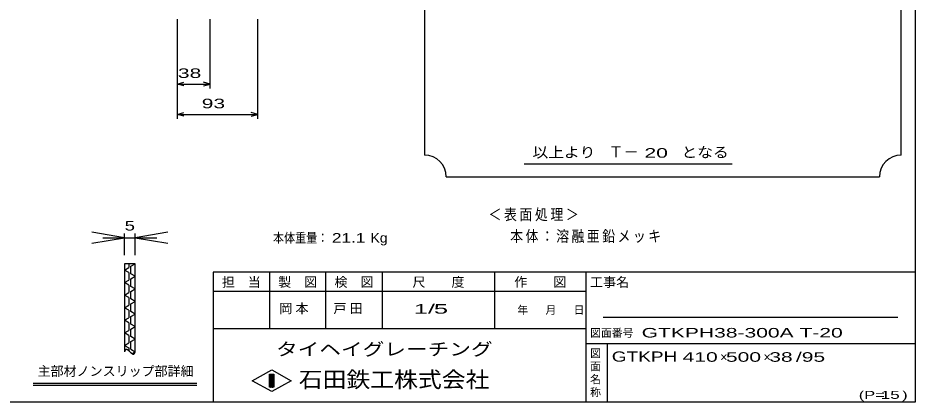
# Model space of a CAD drawing. Units: millimetres, scale not verified, with parts at other scales. Extents: x -910 to 866, y -641 to 527.
# Drawn here: x -170 to 866, y -573 to -130 of the extents above; entities that cross this region are included whole.
import ezdxf
from ezdxf.enums import TextEntityAlignment as Align

# ---------------------------------------------------------------- set-up
doc = ezdxf.new("R2010")
doc.units = ezdxf.units.MM
doc.header["$LTSCALE"] = 5
for name, color, linetype, lineweight in [('0_2', 150, 'Continuous', 25), ('22', 4, 'Continuous', 25), ('24', 2, 'Continuous', 25), ('32', 3, 'Continuous', 25)]:
    doc.layers.add(name, color=color, linetype=linetype, lineweight=lineweight)
doc.styles.add('ベクトル', font='')
doc.styles.get('ベクトル').set_extended_font_data('ベクトル')

# ---------------------------------------------------------------- blocks, each defined once
blk = doc.blocks.new('open_arrow')
at = {"color": 0, "linetype": 'Continuous', "lineweight": -2}
blk.add_lwpolyline([(7.5, 1.25), (0, 0), (7.5, -1.25)], dxfattribs=at)

msp = doc.modelspace()

# ---------------------------------------------------------------- linework, layer by layer
at = {"layer": '0_2'}
for p, q in [((865.5, 526.75), (865.5, -573.25)), ((865.5, -423.25), (55.5, -423.25)), ((55.5, -423.25), (55.5, -573.25)), ((120.5, -423.25), (120.5, -488.25)), ((185.5, -488.25), (185.5, -423.25)), ((250.5, -423.25), (250.5, -488.25)), ((380.5, -488.25), (380.5, -423.25)), ((485.5, -423.25), (485.5, -573.25)), ((485.5, -445.75), (55.5, -445.75)), ((845.5, -475.75), (505.5, -475.75)), ((55.5, -488.25), (485.5, -488.25)), ((485.5, -505.75), (865.5, -505.75)), ((510.5, -573.25), (510.5, -505.75)), ((100.5, -548.75), (123, -536.25)), ((123, -536.25), (145.5, -548.75)), ((120.5, -541.25), (125.5, -541.25)), ((120.5, -556.25), (120.5, -541.25)), ((120.5, -541.25), (121.5, -541.25)), ((121.5, -541.25), (121.5, -556.25)), ((122.5, -556.25), (122.5, -541.25)), ((122.5, -541.25), (123.5, -541.25)), ((123.5, -541.25), (123.5, -556.25)), ((124.5, -556.25), (124.5, -541.25)), ((124.5, -541.25), (125.5, -541.25)), ((125.5, -541.25), (125.5, -556.25)), ((125.5, -541.25), (125.5, -556.25)), ((123, -561.25), (100.5, -548.75)), ((125.5, -556.25), (120.5, -556.25)), ((121.5, -556.25), (122.5, -556.25)), ((145.5, -548.75), (123, -561.25)), ((123.5, -556.25), (124.5, -556.25)), ((865.5, -573.25), (-864.5, -573.25))]:
    msp.add_line(p, q, dxfattribs=at)
at = {"layer": '22'}
for p, q in [((14, -131.25), (14, -211.25)), ((14, -131.25), (14, -246.25)), ((52, -211.25), (52, -131.25)), ((107, -246.25), (107, -131.25)), ((14, -206.25), (21.5, -204.25)), ((21.5, -208.25), (14, -206.25)), ((14, -206.25), (52, -206.25)), ((52, -206.25), (44.5, -204.25)), ((44.5, -208.25), (52, -206.25)), ((14, -241.25), (21.5, -239.25)), ((21.5, -243.25), (14, -241.25)), ((14, -241.25), (107, -241.25)), ((107, -241.25), (99.5, -239.25)), ((99.5, -243.25), (107, -241.25))]:
    msp.add_line(p, q, dxfattribs=at)
at = {"layer": '24', "color": 4}
for p, q in [((299.5, 486.75), (299.5, -288.25)), ((849.5, -288.25), (849.5, 486.75)), ((414.5, -298.25), (654.5, -298.25)), ((324.5, -313.25), (824.5, -313.25))]:
    msp.add_line(p, q, dxfattribs=at)
for centre, start, end in [((299.5, -313.25), 0, 90), ((849.5, -313.25), 90, 180)]:
    msp.add_arc(centre, 25, start, end, dxfattribs=at)
at = {"layer": '32', "color": 4}
for p, q in [((-46.962, -403.637), (-46.962, -378.637)), ((-34.462, -403.637), (-34.462, -378.637)), ((-71.962, -383.637), (-9.462, -383.637)), ((-152.073, -551.307), (36.742, -551.307)), ((-152.073, -553.807), (36.742, -553.807))]:
    msp.add_line(p, q, dxfattribs=at)
at = {"layer": '32'}
for p, q in [((-34.462, -413.637), (-46.962, -413.637)), ((-46.962, -413.637), (-46.962, -515.137)), ((-41.962, -413.637), (-41.962, -417.987)), ((-39.462, -416.537), (-34.462, -413.637)), ((-34.462, -515.137), (-34.462, -413.637)), ((-46.962, -420.887), (-41.962, -417.987)), ((-41.962, -423.787), (-46.962, -420.887)), ((-41.962, -423.787), (-41.962, -432.487)), ((-39.462, -425.237), (-39.462, -416.537)), ((-46.962, -435.387), (-41.962, -432.487)), ((-34.462, -428.137), (-39.462, -425.237)), ((-39.462, -431.037), (-34.462, -428.137)), ((-39.462, -439.737), (-39.462, -431.037)), ((-41.962, -438.287), (-46.962, -435.387)), ((-41.962, -438.287), (-41.962, -446.987)), ((-34.462, -442.637), (-39.462, -439.737)), ((-39.462, -445.537), (-34.462, -442.637)), ((-46.962, -449.887), (-41.962, -446.987)), ((-41.962, -452.787), (-46.962, -449.887)), ((-41.962, -452.787), (-41.962, -461.487)), ((-39.462, -454.237), (-39.462, -445.537)), ((-34.462, -457.137), (-39.462, -454.237)), ((-46.962, -464.387), (-41.962, -461.487)), ((-41.962, -467.287), (-46.962, -464.387)), ((-39.462, -460.037), (-34.462, -457.137)), ((-39.462, -468.737), (-39.462, -460.037)), ((-46.962, -478.887), (-41.962, -475.987)), ((-41.962, -467.287), (-41.962, -475.987)), ((-34.462, -471.637), (-39.462, -468.737)), ((-39.462, -474.537), (-34.462, -471.637)), ((-39.462, -483.237), (-39.462, -474.537)), ((-41.962, -481.787), (-46.962, -478.887)), ((-41.962, -481.787), (-41.962, -490.487)), ((-34.462, -486.137), (-39.462, -483.237)), ((-39.462, -489.037), (-34.462, -486.137)), ((-46.962, -493.387), (-41.962, -490.487)), ((-41.962, -496.287), (-46.962, -493.387)), ((-41.962, -496.287), (-41.962, -504.987)), ((-39.462, -497.737), (-39.462, -489.037)), ((-46.962, -507.887), (-41.962, -504.987)), ((-34.462, -500.637), (-39.462, -497.737)), ((-39.462, -503.537), (-34.462, -500.637)), ((-39.462, -512.237), (-39.462, -503.537)), ((-46.962, -507.887), (-41.962, -510.787)), ((-46.884, -514.98), (-46.962, -515.137)), ((-41.962, -510.787), (-41.962, -514.033)), ((-40.466, -515.365), (-40.691, -515.16)), ((-40.241, -515.57), (-40.466, -515.365)), ((-39.462, -512.237), (-34.462, -515.137)), ((-38.198, -517.304), (-34.462, -515.137)), ((-34.462, -515.137), (-34.524, -515.309))]:
    msp.add_line(p, q, dxfattribs=at)
for centre, radius, start, end in [((-5.588, -535.728), 46.215, 153.10775, 153.32426), ((-22.397, -527.203), 27.367, 152.74405, 153.10807), ((-29.686, -523.448), 19.168, 152.22818, 152.74453), ((-33.795, -521.284), 14.524, 151.55331, 152.22885), ((-36.451, -519.845), 11.504, 150.71043, 151.55416), ((-38.317, -518.798), 9.364, 149.68825, 150.71148), ((-39.701, -517.988), 7.76, 148.47308, 149.68951), ((-40.767, -517.334), 6.51, 147.04869, 148.47455), ((-41.608, -516.789), 5.508, 145.39627, 147.05038), ((-42.281, -516.325), 4.69, 143.4945, 145.39816), ((-42.824, -515.923), 4.014, 141.31982, 143.49654), ((-43.262, -515.571), 3.452, 138.84709, 141.32194), ((-43.615, -515.263), 2.984, 136.05074, 138.84915), ((-43.895, -514.993), 2.595, 132.90669, 136.05253), ((-44.114, -514.758), 2.274, 129.39522, 132.9079), ((-44.279, -514.556), 2.013, 125.50489, 129.39543), ((-44.4, -514.387), 1.805, 121.23754, 125.50365), ((-44.482, -514.251), 1.646, 116.61349, 121.23439), ((-44.533, -514.15), 1.533, 111.6761, 116.60814), ((-44.559, -514.085), 1.462, 106.49371, 111.66859), ((-44.568, -514.057), 1.434, 101.15733, 106.48451), ((-44.565, -514.071), 1.448, 95.77333, 101.14733), ((-44.56, -514.13), 1.507, 90.45415, 95.76302), ((-44.559, -514.237), 1.615, 85.30303, 90.44127), ((-44.572, -514.392), 1.77, 80.38832, 85.28988), ((-44.609, -514.606), 1.987, 75.78833, 80.38455), ((-44.678, -514.881), 2.271, 71.53034, 75.78677), ((-44.793, -515.224), 2.632, 67.62674, 71.53057), ((-44.964, -515.639), 3.081, 64.07308, 67.62826), ((-45.283, -516.292), 3.807, 60.98286, 64.05223), ((-45.813, -517.251), 4.904, 58.46225, 60.99346), ((-46.513, -518.393), 6.242, 56.37057, 58.47037), ((-47.411, -519.744), 7.865, 54.6265, 56.37676), ((-48.545, -521.343), 9.826, 53.16772, 54.63123), ((-49.968, -523.244), 12.2, 51.94632, 53.17135), ((-51.754, -525.526), 15.098, 50.9253, 51.94912), ((-54.018, -528.316), 18.691, 50.07596, 50.92745), ((-56.948, -531.818), 23.257, 49.37604, 50.07762), ((-60.869, -536.39), 29.279, 48.80832, 49.37731), ((-66.399, -542.71), 37.677, 48.35958, 48.80928), ((-74.874, -552.243), 50.434, 48.01991, 48.3603), ((-89.782, -568.813), 72.723, 47.78211, 48.02041), ((-123.968, -606.492), 123.599, 47.6414, 47.78242), ((41.632, -425.775), 121.517, 227.64243, 227.78532), ((7.849, -463.013), 71.238, 227.78494, 228.02664), ((-6.935, -479.449), 49.132, 228.02606, 228.37228), ((-15.345, -488.912), 36.471, 228.37147, 228.83054), ((-20.827, -495.182), 28.143, 228.82944, 229.4127), ((-24.704, -499.708), 22.183, 229.41125, 230.13373), ((-27.59, -503.166), 17.679, 230.13183, 231.01319), ((-29.811, -505.91), 14.149, 231.01072, 232.07648), ((-31.551, -508.145), 11.316, 232.07325, 233.35658), ((-32.926, -509.995), 9.011, 233.35234, 234.89647), ((-34.012, -511.541), 7.122, 234.89086, 236.75241), ((-34.861, -512.837), 5.573, 236.74498, 238.99854), ((-35.511, -513.921), 4.309, 238.98865, 241.73289), ((-36.883, -516.38), 1.707, 309.42354, 313.82505), ((-37.06, -516.195), 1.964, 313.82415, 317.75534), ((-37.296, -515.981), 2.282, 317.75307, 321.2359), ((-37.599, -515.737), 2.671, 321.23293, 324.30019), ((-37.979, -515.464), 3.139, 324.297, 326.98605), ((-38.45, -515.158), 3.701, 326.98292, 329.33152), ((-39.028, -514.815), 4.372, 329.32863, 331.37248), ((-39.734, -514.429), 5.177, 331.3699, 333.14144), ((-40.601, -513.99), 6.149, 333.13919, 334.667), ((-41.673, -513.482), 7.335, 334.66507, 335.97387), ((-43.022, -512.88), 8.812, 335.97225, 337.08306), ((-44.762, -512.145), 10.701, 337.08172, 338.01216), ((-47.092, -511.204), 13.214, 338.01106, 338.77568), ((-50.389, -509.923), 16.752, 338.7748, 339.38534), ((-55.466, -508.012), 22.176, 339.38466, 339.85036), ((-64.439, -504.72), 31.734, 339.84987, 340.17769), ((-85.073, -497.282), 53.668, 340.17737, 340.37216), ((-35.995, -514.821), 3.287, 241.71981, 245.08519), ((-36.281, -515.435), 2.609, 245.10638, 249.05423), ((-36.432, -515.831), 2.186, 249.05178, 253.44374), ((-36.527, -516.15), 1.853, 253.44324, 258.28863), ((-36.579, -516.399), 1.598, 258.29102, 263.57285), ((-36.6, -516.584), 1.412, 263.57987, 269.24206), ((-36.602, -516.711), 1.285, 269.2584, 275.20367), ((-36.595, -516.79), 1.206, 275.2261, 281.34771), ((-36.59, -516.818), 1.177, 281.36216, 287.49457), ((-36.595, -516.804), 1.193, 287.50843, 293.49612), ((-36.619, -516.75), 1.252, 293.50754, 299.21363), ((-36.669, -516.659), 1.355, 299.22157, 304.54331), ((-36.755, -516.535), 1.506, 304.54765, 309.42224)]:
    msp.add_arc(centre, radius, start, end, dxfattribs=at)

# ---------------------------------------------------------------- block references
at = {"layer": '32', "color": 4, "xscale": 5, "yscale": 5, "rotation": 180}
msp.add_blockref('open_arrow', (-46.962, -383.637), dxfattribs=at)
at = {"layer": '32', "color": 4, "xscale": 5, "yscale": 5}
msp.add_blockref('open_arrow', (-34.462, -383.637), dxfattribs=at)

# ---------------------------------------------------------------- texts
at = {"layer": '0_2', "style": 'ベクトル'}
for s, height, p in [('担\u3000当', 11, (65.5, -434.75)), ('製\u3000図', 11, (130.5, -434.75)), ('検\u3000図', 11, (195.5, -434.75)), ('尺\u3000\u3000度', 11, (285.5, -434.75)), ('作\u3000\u3000図', 11, (403, -434.75)), ('工事名', 11, (490.5, -434.75)), ('年', 9.164, (406.5, -467)), ('月', 9.164, (439, -467)), ('日', 9.164, (471.5, -467)), ('図面番号', 9.164, (490.5, -493.5)), ('図', 9.164, (490.5, -517)), ('面', 9.164, (490.5, -532)), ('名', 9.164, (490.5, -547)), ('称', 9.164, (490.5, -562))]:
    msp.add_text(s, height=height, dxfattribs=at).set_placement(p, align=Align.MIDDLE_LEFT)
at = {"layer": '0_2', "color": 222, "style": 'ベクトル'}
for s, height, width, p in [('タイヘイグレーチング', 14.66, 1.25, (128, -512.25)), ('石田鉄工株式会社', 18.33, 1.1, (154.25, -547.25))]:
    msp.add_text(s, height=height, dxfattribs=dict(at, width=width)).set_placement(p, align=Align.MIDDLE_LEFT)
at = {"layer": '22', "color": 2, "style": 'ベクトル'}
for s, height, width, p in [(' 38 ', 11, 1.65, (8, -193.75)), (' 93 ', 11, 1.65, (35.5, -228.75)), ('本体重量：', 11, 0.85, (124.5, -383.75)), (' 21.1', 11, 1.35, (187, -383.75)), ('Kg', 11, 1.1, (237, -383.75)), ('1/', 11, 2, (287, -465.75)), (' 5 ', 11, 2, (302, -465.75)), ('GTKPH38-300A T-20       ', 11, 1.65, (550, -493.25)), ('GTKPH', 11.73, 1.4, (515.5, -520.75)), (' 410 ', 11, 1.65, (590.5, -521.25)), (' 500 ', 11, 1.65, (640.5, -521.25)), (' 38 ', 11, 1.65, (690.5, -521.25)), ('/', 11, 1.65, (728, -521.25)), (' 95 ', 11, 1.65, (728, -521.25)), ('(P=', 9.164, 1.55, (800.5, -565)), (' 15 ', 9.164, 1.6, (820.5, -565)), (')', 9.164, 1.6, (850.5, -565))]:
    msp.add_text(s, height=height, dxfattribs=dict(at, width=width)).set_placement(p, align=Align.MIDDLE_LEFT)
for p in [(640.5, -521.25), (690.5, -521.25)]:
    msp.add_text('×', height=11, dxfattribs=at).set_placement(p, align=Align.MIDDLE_LEFT)
at = {"layer": '22', "color": 2, "attachment_point": 4, "style": 'ベクトル'}
for s, insert, char_height in [('\\T1.2;\\W0.85;＜表面処理＞', (373.25, -357.5), 12.83), ('\\T1.19;\\W0.85;本体：溶融亜鉛メッキ', (398.25, -382.5), 12.83), ('\\T1.25;岡本\u3000', (131.75, -465.75), 11), ('\\T1.25;戸田\u3000', (194.25, -465.75), 11)]:
    msp.add_mtext(s, dxfattribs=dict(at, insert=insert, char_height=char_height))
at = {"layer": '24', "style": 'ベクトル'}
for s, height, width, p in [('以上より\u3000', 12.1, 1.1, (424, -285)), ('となる', 12.1, 1.1, (596, -285)), (' 20 ', 11, 1.65, (546.5, -285.75))]:
    msp.add_text(s, height=height, dxfattribs=dict(at, width=width)).set_placement(p, align=Align.MIDDLE_LEFT)
msp.add_text('Ｔ－', height=12.83, dxfattribs=at).set_placement((511.5, -284.5), align=Align.MIDDLE_LEFT)
at = {"layer": '32', "color": 4, "style": 'ベクトル', "width": 1.45}
msp.add_text('5', height=11, dxfattribs=at).set_placement((-40.712, -378.637), align=Align.BOTTOM_CENTER)
at = {"layer": '32', "color": 2, "style": 'ベクトル'}
msp.add_text('主部材ノンスリップ部詳細', height=11, dxfattribs=at).set_placement((-147.163, -537.569), align=Align.MIDDLE_LEFT)

doc.saveas('drawing.dxf')
